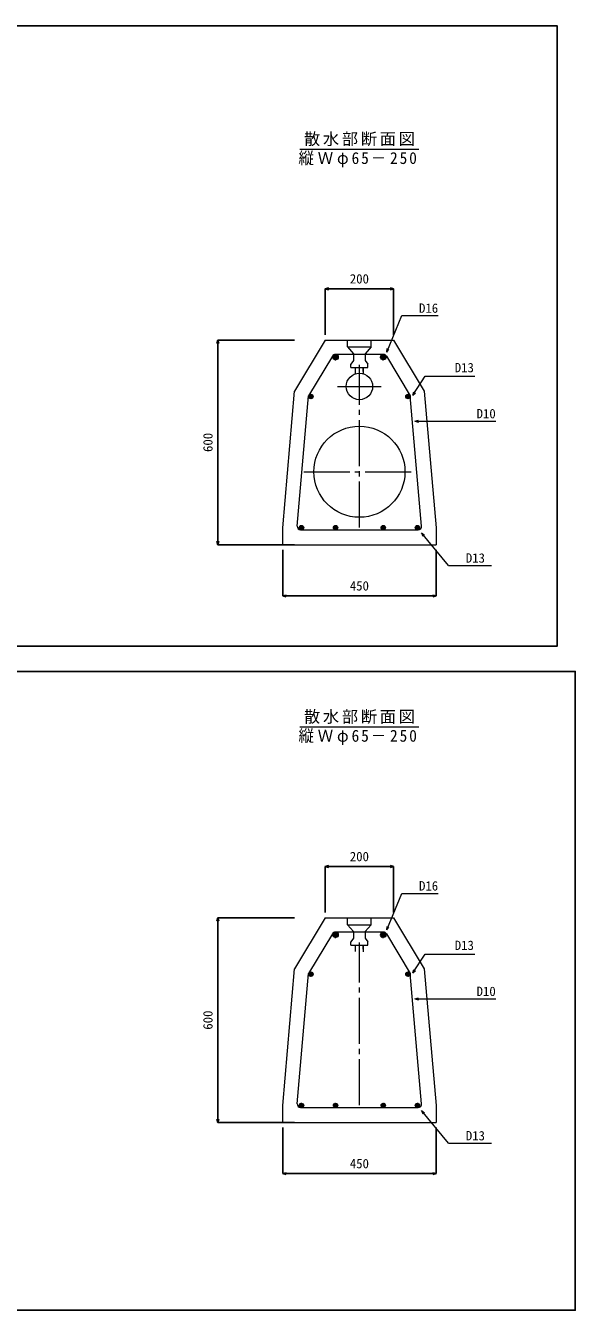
# Model space of a CAD drawing. Units: millimetres, scale not verified. Extents: x -9232 to 7975, y -6572 to 1682.
# Drawn here: x -4524 to -2912, y -2083 to 1682 of the extents above; entities that cross this region are included whole.
import ezdxf
from ezdxf.enums import TextEntityAlignment as Align

# ---------------------------------------------------------------- set-up
doc = ezdxf.new("R2010")
doc.units = ezdxf.units.MM
doc.header["$LTSCALE"] = 15
doc.linetypes.add('CHAIN1', pattern=[8, 5, -1, 1, -1])
doc.linetypes.add('CHAIN2', pattern=[12, 9, -1, 1, -1])
doc.layers.add('0-1_ブロック', color=2, linetype='Continuous', lineweight=18)
doc.layers.add('0-A', color=7, linetype='Continuous', lineweight=18)
for name, color, linetype in [('0-2_HI-VP', 7, 'Continuous'), ('0-3_鉄筋', 4, 'Continuous'), ('0-6_寸法', 4, 'Continuous')]:
    doc.layers.add(name, color=color, linetype=linetype)
doc.styles.add('ＭＳ ゴシック', font='')
doc.styles.get('ＭＳ ゴシック').set_extended_font_data('MS Gothic')

msp = doc.modelspace()

# ---------------------------------------------------------------- linework, layer by layer
at = {"layer": '0-1_ブロック', "color": 3}
for p, q in [((-3645.37, 761.06), (-3735.37, 611.06)), ((-3645.37, 761.06), (-3735.37, 611.06)), ((-3645.37, 761.06), (-3445.37, 761.06)), ((-3770.37, 161.06), (-3320.37, 161.06)), ((-3645.37, -932.25), (-3735.37, -1082.25)), ((-3645.37, -932.25), (-3735.37, -1082.25)), ((-3645.37, -932.25), (-3445.37, -932.25)), ((-3770.37, -1532.25), (-3320.37, -1532.25))]:
    msp.add_line(p, q, dxfattribs=at)
at = {"layer": '0-1_ブロック', "color": 7}
for p, q in [((-3580.59, 740.76), (-3580.59, 760.76)), ((-3580.59, 740.76), (-3580.59, 760.76)), ((-3510.59, 740.76), (-3510.59, 760.76)), ((-3510.59, 740.76), (-3510.59, 760.76)), ((-3580.59, 740.76), (-3510.59, 740.76)), ((-3580.59, 740.76), (-3562.59, 720.76)), ((-3580.59, 740.76), (-3510.59, 740.76)), ((-3580.59, 740.76), (-3562.59, 720.76)), ((-3562.59, 720.76), (-3562.59, 700.76)), ((-3562.59, 720.76), (-3562.59, 700.76)), ((-3510.59, 740.76), (-3528.59, 720.76)), ((-3510.59, 740.76), (-3528.59, 720.76)), ((-3528.59, 720.76), (-3528.59, 700.76)), ((-3528.59, 720.76), (-3528.59, 700.76)), ((-3562.59, 700.76), (-3570.59, 690.76)), ((-3562.59, 700.76), (-3570.59, 690.76)), ((-3570.59, 680.76), (-3570.59, 690.76)), ((-3570.59, 680.76), (-3570.59, 690.76)), ((-3556.59, 669.01), (-3556.59, 680.76)), ((-3556.59, 662.04), (-3556.59, 680.76)), ((-3534.59, 669.01), (-3534.59, 680.76)), ((-3534.59, 677.83), (-3534.59, 661.39)), ((-3528.59, 700.76), (-3520.59, 690.76)), ((-3528.59, 700.76), (-3520.59, 690.76)), ((-3382.46, 523.42), (-3372.32, 526.14)), ((-3382.46, 523.42), (-3145.46, 523.42)), ((-3382.46, 523.42), (-3372.32, 520.7)), ((-3580.59, -952.55), (-3580.59, -932.55)), ((-3580.59, -952.55), (-3580.59, -932.55)), ((-3510.59, -952.55), (-3510.59, -932.55)), ((-3510.59, -952.55), (-3510.59, -932.55)), ((-3580.59, -952.55), (-3510.59, -952.55)), ((-3580.59, -952.55), (-3562.59, -972.55)), ((-3580.59, -952.55), (-3510.59, -952.55)), ((-3580.59, -952.55), (-3562.59, -972.55)), ((-3562.59, -972.55), (-3562.59, -992.55)), ((-3562.59, -972.55), (-3562.59, -992.55)), ((-3510.59, -952.55), (-3528.59, -972.55)), ((-3510.59, -952.55), (-3528.59, -972.55)), ((-3528.59, -972.55), (-3528.59, -992.55)), ((-3528.59, -972.55), (-3528.59, -992.55)), ((-3562.59, -992.55), (-3570.59, -1002.55)), ((-3562.59, -992.55), (-3570.59, -1002.55)), ((-3570.59, -1012.55), (-3570.59, -1002.55)), ((-3570.59, -1012.55), (-3570.59, -1002.55)), ((-3556.59, -1024.3), (-3556.59, -1012.55)), ((-3556.59, -1031.27), (-3556.59, -1012.55)), ((-3534.59, -1024.3), (-3534.59, -1012.55)), ((-3534.59, -1015.48), (-3534.59, -1031.92)), ((-3528.59, -992.55), (-3520.59, -1002.55)), ((-3528.59, -992.55), (-3520.59, -1002.55)), ((-3382.46, -1169.89), (-3372.32, -1167.17)), ((-3382.46, -1169.89), (-3145.46, -1169.89)), ((-3382.46, -1169.89), (-3372.32, -1172.61))]:
    msp.add_line(p, q, dxfattribs=at)
at = {"layer": '0-1_ブロック'}
for p, q in [((-3623.34, 711.75), (-3616.07, 719.03)), ((-3623.25, 709.72), (-3614.03, 718.94)), ((-3622.79, 708.06), (-3612.37, 718.48)), ((-3622.47, 714.75), (-3619.06, 718.15)), ((-3622.06, 706.67), (-3610.98, 717.75)), ((-3621.12, 705.49), (-3609.8, 716.8)), ((-3619.97, 704.51), (-3608.83, 715.66)), ((-3474.81, 719.06), (-3615.93, 719.06)), ((-3470.76, 704.51), (-3481.91, 715.66)), ((-3469.62, 705.49), (-3480.93, 716.8)), ((-3468.68, 706.67), (-3479.75, 717.75)), ((-3467.95, 708.06), (-3478.36, 718.48)), ((-3467.48, 709.72), (-3476.71, 718.94)), ((-3467.4, 711.75), (-3474.67, 719.03)), ((-3468.27, 714.75), (-3471.68, 718.15)), ((-3624.5, 714.2), (-3694.37, 597.75)), ((-3618.62, 703.75), (-3608.06, 714.31)), ((-3617.01, 703.23), (-3607.54, 712.7)), ((-3615.06, 703.06), (-3607.37, 710.75)), ((-3612.35, 703.65), (-3607.96, 708.04)), ((-3475.68, 703.06), (-3483.36, 710.75)), ((-3473.72, 703.23), (-3483.2, 712.7)), ((-3478.38, 703.65), (-3482.78, 708.04)), ((-3472.12, 703.75), (-3482.68, 714.31)), ((-3466.24, 714.2), (-3396.36, 597.75)), ((-3727.82, 215.43), (-3694.37, 597.75)), ((-3694.44, 595.45), (-3687.69, 602.2)), ((-3694.31, 596.99), (-3689.23, 602.08)), ((-3694.27, 594.21), (-3686.45, 602.03)), ((-3693.92, 593.14), (-3685.38, 601.68)), ((-3693.43, 592.22), (-3684.46, 601.19)), ((-3693.22, 599.5), (-3691.74, 600.98)), ((-3692.82, 591.41), (-3683.65, 600.58)), ((-3692.11, 590.71), (-3682.95, 599.87)), ((-3691.28, 590.13), (-3682.36, 599.04)), ((-3690.33, 589.66), (-3681.9, 598.09)), ((-3689.24, 589.33), (-3681.57, 597)), ((-3687.96, 589.2), (-3681.44, 595.72)), ((-3686.34, 589.4), (-3681.64, 594.11)), ((-3402.78, 589.2), (-3409.29, 595.72)), ((-3401.5, 589.33), (-3409.16, 597)), ((-3404.39, 589.4), (-3409.09, 594.11)), ((-3400.41, 589.66), (-3408.84, 598.09)), ((-3399.46, 590.13), (-3408.37, 599.04)), ((-3398.63, 590.71), (-3407.79, 599.87)), ((-3397.91, 591.41), (-3407.09, 600.58)), ((-3397.31, 592.22), (-3406.28, 601.19)), ((-3396.82, 593.14), (-3405.35, 601.68)), ((-3396.47, 594.21), (-3404.29, 602.03)), ((-3396.3, 595.45), (-3403.05, 602.2)), ((-3396.42, 596.99), (-3401.51, 602.08)), ((-3397.52, 599.5), (-3399, 600.98)), ((-3362.91, 215.43), (-3396.36, 597.75)), ((-3721.86, 210.8), (-3715.12, 217.55)), ((-3721.74, 212.34), (-3716.65, 217.43)), ((-3721.69, 209.56), (-3713.87, 217.38)), ((-3721.34, 208.5), (-3712.81, 217.03)), ((-3720.85, 207.57), (-3711.88, 216.54)), ((-3720.65, 214.85), (-3719.16, 216.33)), ((-3720.25, 206.76), (-3711.07, 215.94)), ((-3719.53, 206.07), (-3710.38, 215.22)), ((-3718.7, 205.48), (-3709.79, 214.39)), ((-3717.86, 204.56), (-3372.87, 204.56)), ((-3717.76, 205.01), (-3709.32, 213.45)), ((-3716.67, 204.69), (-3709, 212.36)), ((-3715.38, 204.56), (-3708.87, 211.07)), ((-3713.77, 204.76), (-3709.07, 209.46)), ((-3621.86, 210.8), (-3615.12, 217.55)), ((-3621.74, 212.34), (-3616.65, 217.43)), ((-3621.69, 209.56), (-3613.87, 217.38)), ((-3621.34, 208.5), (-3612.81, 217.03)), ((-3620.85, 207.57), (-3611.88, 216.54)), ((-3620.65, 214.85), (-3619.16, 216.33)), ((-3620.25, 206.76), (-3611.07, 215.94)), ((-3619.53, 206.07), (-3610.38, 215.22)), ((-3618.7, 205.48), (-3609.79, 214.39)), ((-3617.76, 205.01), (-3609.32, 213.45)), ((-3616.67, 204.69), (-3609, 212.36)), ((-3615.38, 204.56), (-3608.87, 211.07)), ((-3613.77, 204.76), (-3609.07, 209.46)), ((-3475.35, 204.56), (-3481.87, 211.07)), ((-3474.07, 204.69), (-3481.74, 212.36)), ((-3476.97, 204.76), (-3481.67, 209.46)), ((-3472.98, 205.01), (-3481.41, 213.45)), ((-3472.03, 205.48), (-3480.95, 214.39)), ((-3471.2, 206.07), (-3480.36, 215.22)), ((-3470.49, 206.76), (-3479.66, 215.94)), ((-3469.88, 207.57), (-3478.85, 216.54)), ((-3469.39, 208.5), (-3477.93, 217.03)), ((-3469.04, 209.56), (-3476.86, 217.38)), ((-3468.87, 210.8), (-3475.62, 217.55)), ((-3469, 212.34), (-3474.08, 217.43)), ((-3470.09, 214.85), (-3471.57, 216.33)), ((-3375.35, 204.56), (-3381.87, 211.07)), ((-3374.07, 204.69), (-3381.74, 212.36)), ((-3376.97, 204.76), (-3381.67, 209.46)), ((-3372.98, 205.01), (-3381.41, 213.45)), ((-3372.03, 205.48), (-3380.95, 214.39)), ((-3371.2, 206.07), (-3380.36, 215.22)), ((-3370.49, 206.76), (-3379.66, 215.94)), ((-3369.88, 207.57), (-3378.85, 216.54)), ((-3369.39, 208.5), (-3377.93, 217.03)), ((-3369.04, 209.56), (-3376.86, 217.38)), ((-3368.87, 210.8), (-3375.62, 217.55)), ((-3369, 212.34), (-3374.08, 217.43)), ((-3370.09, 214.85), (-3371.57, 216.33)), ((-3623.34, -981.56), (-3616.07, -974.29)), ((-3623.25, -983.6), (-3614.03, -974.37)), ((-3622.79, -985.25), (-3612.37, -974.84)), ((-3622.47, -978.56), (-3619.06, -975.16)), ((-3622.06, -986.64), (-3610.98, -975.56)), ((-3621.12, -987.82), (-3609.8, -976.51)), ((-3619.97, -988.8), (-3608.83, -977.65)), ((-3474.81, -974.25), (-3615.93, -974.25)), ((-3470.76, -988.8), (-3481.91, -977.65)), ((-3469.62, -987.82), (-3480.93, -976.51)), ((-3468.68, -986.64), (-3479.75, -975.56)), ((-3467.95, -985.25), (-3478.36, -974.84)), ((-3467.48, -983.6), (-3476.71, -974.37)), ((-3467.4, -981.56), (-3474.67, -974.29)), ((-3468.27, -978.56), (-3471.68, -975.16)), ((-3624.5, -979.11), (-3694.37, -1095.56)), ((-3618.62, -989.56), (-3608.06, -979.01)), ((-3617.01, -990.08), (-3607.54, -980.61)), ((-3615.06, -990.25), (-3607.37, -982.56)), ((-3612.35, -989.67), (-3607.96, -985.27)), ((-3475.68, -990.25), (-3483.36, -982.56)), ((-3473.72, -990.08), (-3483.2, -980.61)), ((-3478.38, -989.67), (-3482.78, -985.27)), ((-3472.12, -989.56), (-3482.68, -979.01)), ((-3466.24, -979.11), (-3396.36, -1095.56)), ((-3694.44, -1097.86), (-3687.69, -1091.11)), ((-3694.31, -1096.32), (-3689.23, -1091.24)), ((-3694.27, -1099.1), (-3686.45, -1091.28)), ((-3693.92, -1100.17), (-3685.38, -1091.63)), ((-3396.82, -1100.17), (-3405.35, -1091.63)), ((-3396.47, -1099.1), (-3404.29, -1091.28)), ((-3396.3, -1097.86), (-3403.05, -1091.11)), ((-3396.42, -1096.32), (-3401.51, -1091.24)), ((-3727.82, -1477.88), (-3694.37, -1095.56)), ((-3693.43, -1101.09), (-3684.46, -1092.12)), ((-3693.22, -1093.81), (-3691.74, -1092.33)), ((-3692.82, -1101.9), (-3683.65, -1092.73)), ((-3692.11, -1102.6), (-3682.95, -1093.44)), ((-3691.28, -1103.19), (-3682.36, -1094.27)), ((-3690.33, -1103.65), (-3681.9, -1095.22)), ((-3689.24, -1103.98), (-3681.57, -1096.31)), ((-3687.96, -1104.11), (-3681.44, -1097.59)), ((-3686.34, -1103.91), (-3681.64, -1099.21)), ((-3402.78, -1104.11), (-3409.29, -1097.59)), ((-3401.5, -1103.98), (-3409.16, -1096.31)), ((-3404.39, -1103.91), (-3409.09, -1099.21)), ((-3400.41, -1103.65), (-3408.84, -1095.22)), ((-3399.46, -1103.19), (-3408.37, -1094.27)), ((-3398.63, -1102.6), (-3407.79, -1093.44)), ((-3397.91, -1101.9), (-3407.09, -1092.73)), ((-3397.31, -1101.09), (-3406.28, -1092.12)), ((-3397.52, -1093.81), (-3399, -1092.33)), ((-3362.91, -1477.88), (-3396.36, -1095.56)), ((-3721.86, -1482.51), (-3715.12, -1475.76)), ((-3721.74, -1480.97), (-3716.65, -1475.88)), ((-3721.69, -1483.75), (-3713.87, -1475.93)), ((-3721.34, -1484.81), (-3712.81, -1476.28)), ((-3720.85, -1485.74), (-3711.88, -1476.77)), ((-3720.65, -1478.46), (-3719.16, -1476.98)), ((-3720.25, -1486.55), (-3711.07, -1477.37)), ((-3719.53, -1487.25), (-3710.38, -1478.09)), ((-3718.7, -1487.83), (-3709.79, -1478.92)), ((-3717.86, -1488.75), (-3372.87, -1488.75)), ((-3717.76, -1488.3), (-3709.32, -1479.87)), ((-3716.67, -1488.62), (-3709, -1480.96)), ((-3715.38, -1488.75), (-3708.87, -1482.24)), ((-3713.77, -1488.56), (-3709.07, -1483.85)), ((-3621.86, -1482.51), (-3615.12, -1475.76)), ((-3621.74, -1480.97), (-3616.65, -1475.88)), ((-3621.69, -1483.75), (-3613.87, -1475.93)), ((-3621.34, -1484.81), (-3612.81, -1476.28)), ((-3620.85, -1485.74), (-3611.88, -1476.77)), ((-3620.65, -1478.46), (-3619.16, -1476.98)), ((-3620.25, -1486.55), (-3611.07, -1477.37)), ((-3619.53, -1487.25), (-3610.38, -1478.09)), ((-3618.7, -1487.83), (-3609.79, -1478.92)), ((-3617.76, -1488.3), (-3609.32, -1479.87)), ((-3616.67, -1488.62), (-3609, -1480.96)), ((-3615.38, -1488.75), (-3608.87, -1482.24)), ((-3613.77, -1488.56), (-3609.07, -1483.85)), ((-3475.35, -1488.75), (-3481.87, -1482.24)), ((-3474.07, -1488.62), (-3481.74, -1480.96)), ((-3476.97, -1488.56), (-3481.67, -1483.85)), ((-3472.98, -1488.3), (-3481.41, -1479.87)), ((-3472.03, -1487.83), (-3480.95, -1478.92)), ((-3471.2, -1487.25), (-3480.36, -1478.09)), ((-3470.49, -1486.55), (-3479.66, -1477.37)), ((-3469.88, -1485.74), (-3478.85, -1476.77)), ((-3469.39, -1484.81), (-3477.93, -1476.28)), ((-3469.04, -1483.75), (-3476.86, -1475.93)), ((-3468.87, -1482.51), (-3475.62, -1475.76)), ((-3469, -1480.97), (-3474.08, -1475.88)), ((-3470.09, -1478.46), (-3471.57, -1476.98)), ((-3375.35, -1488.75), (-3381.87, -1482.24)), ((-3374.07, -1488.62), (-3381.74, -1480.96)), ((-3376.97, -1488.56), (-3381.67, -1483.85)), ((-3372.98, -1488.3), (-3381.41, -1479.87)), ((-3372.03, -1487.83), (-3380.95, -1478.92)), ((-3371.2, -1487.25), (-3380.36, -1478.09)), ((-3370.49, -1486.55), (-3379.66, -1477.37)), ((-3369.88, -1485.74), (-3378.85, -1476.77)), ((-3369.39, -1484.81), (-3377.93, -1476.28)), ((-3369.04, -1483.75), (-3376.86, -1475.93)), ((-3368.87, -1482.51), (-3375.62, -1475.76)), ((-3369, -1480.97), (-3374.08, -1475.88)), ((-3370.09, -1478.46), (-3371.57, -1476.98))]:
    msp.add_line(p, q, dxfattribs=at)
at = {"layer": '0-1_ブロック', "color": 4, "linetype": 'CHAIN1'}
for p, q in [((-3615.37, 701.06), (-3615.37, 721.06)), ((-3475.37, 701.06), (-3475.37, 721.06)), ((-3605.37, 711.06), (-3625.37, 711.06)), ((-3485.37, 711.06), (-3465.37, 711.06)), ((-3615.37, -992.25), (-3615.37, -972.25)), ((-3475.37, -992.25), (-3475.37, -972.25)), ((-3605.37, -982.25), (-3625.37, -982.25)), ((-3485.37, -982.25), (-3465.37, -982.25))]:
    msp.add_line(p, q, dxfattribs=at)
at = {"layer": '0-1_ブロック', "color": 7, "linetype": 'CHAIN2'}
for p, q in [((-3545.37, 211.56), (-3545.37, 688.89)), ((-3609.2, 625.06), (-3481.53, 625.06)), ((-3708.87, 375.06), (-3381.87, 375.06)), ((-3545.37, -1481.75), (-3545.37, -1004.42))]:
    msp.add_line(p, q, dxfattribs=at)
at = {"layer": '0-1_ブロック', "color": 3}
for points in [[(-3645.37, 761.06), (-3445.37, 761.06), (-3355.37, 611.06)], [(-3770.37, 161.06), (-3770.37, 211.06), (-3735.37, 611.06)], [(-3355.37, 611.06), (-3320.37, 211.06), (-3320.37, 161.06)], [(-3645.37, -932.25), (-3445.37, -932.25), (-3355.37, -1082.25)], [(-3770.37, -1532.25), (-3770.37, -1482.25), (-3735.37, -1082.25)], [(-3355.37, -1082.25), (-3320.37, -1482.25), (-3320.37, -1532.25)]]:
    msp.add_lwpolyline(points, dxfattribs=at)
at = {"layer": '0-1_ブロック', "color": 7}
for points in [[(-3570.59, 680.76), (-3520.59, 680.76), (-3520.59, 690.76)], [(-3570.59, 680.76), (-3520.59, 680.76), (-3520.59, 690.76)], [(-3570.59, -1012.55), (-3520.59, -1012.55), (-3520.59, -1002.55)], [(-3570.59, -1012.55), (-3520.59, -1012.55), (-3520.59, -1002.55)]]:
    msp.add_lwpolyline(points, dxfattribs=at)
at = {"layer": '0-1_ブロック'}
for centre, radius in [((-3615.37, 711.06), 8), ((-3475.37, 711.06), 8), ((-3687.94, 595.7), 6.5), ((-3402.79, 595.7), 6.5), ((-3715.37, 211.06), 6.5), ((-3615.37, 211.06), 6.5), ((-3475.37, 211.06), 6.5), ((-3375.37, 211.06), 6.5), ((-3615.37, -982.25), 8), ((-3475.37, -982.25), 8), ((-3687.94, -1097.61), 6.5), ((-3402.79, -1097.61), 6.5), ((-3715.37, -1482.25), 6.5), ((-3615.37, -1482.25), 6.5), ((-3475.37, -1482.25), 6.5), ((-3375.37, -1482.25), 6.5)]:
    msp.add_circle(centre, radius, dxfattribs=at)
at = {"layer": '0-1_ブロック', "color": 7}
for centre, radius in [((-3545.37, 625.06), 38.83), ((-3545.37, 375.06), 133.5)]:
    msp.add_circle(centre, radius, dxfattribs=at)
at = {"layer": '0-1_ブロック'}
for centre, start, end in [((-3615.93, 709.06), 90, 149.03626), ((-3474.81, 709.06), 30.96384, 90), ((-3474.81, 709.06), 30.96384, 90), ((-3474.81, 709.06), 30.96384, 90), ((-3717.86, 214.56), 174.99937, 270), ((-3372.87, 214.56), 270, 5.00063), ((-3615.93, -984.25), 90, 149.03626), ((-3474.81, -984.25), 30.96384, 90), ((-3474.81, -984.25), 30.96384, 90), ((-3474.81, -984.25), 30.96384, 90), ((-3717.86, -1478.75), 174.99937, 270), ((-3372.87, -1478.75), 270, 5.00063)]:
    msp.add_arc(centre, 10, start, end, dxfattribs=at)
at = {"layer": '0-2_HI-VP', "color": 1}
for points in [[(-9232.19, 1682.45), (-2965.63, 1682.45), (-2965.63, -136.66), (-9232.19, -136.66)], [(-8917.86, -210.23), (-2912.13, -210.23), (-2912.13, -2082.84), (-8917.86, -2082.84)]]:
    msp.add_lwpolyline(points, close=True, dxfattribs=at)
at = {"layer": '0-3_鉄筋'}
for p, q in [((-3770.37, 11.06), (-3770.37, 146.06)), ((-3320.37, 11.06), (-3320.37, 146.06)), ((-3770.37, 11.06), (-3760.23, 13.77)), ((-3770.37, 11.06), (-3320.37, 11.06)), ((-3770.37, 11.06), (-3760.23, 8.34)), ((-3320.37, 11.06), (-3330.51, 13.77)), ((-3320.37, 11.06), (-3330.51, 8.34)), ((-3770.37, -1682.25), (-3770.37, -1547.25)), ((-3320.37, -1682.25), (-3320.37, -1547.25)), ((-3770.37, -1682.25), (-3760.23, -1679.54)), ((-3770.37, -1682.25), (-3320.37, -1682.25)), ((-3770.37, -1682.25), (-3760.23, -1684.97)), ((-3320.37, -1682.25), (-3330.51, -1679.54)), ((-3320.37, -1682.25), (-3330.51, -1684.97))]:
    msp.add_line(p, q, dxfattribs=at)
at = {"layer": '0-6_寸法'}
for p, q in [((-3645.37, 911.06), (-3635.23, 913.77)), ((-3645.37, 911.06), (-3445.37, 911.06)), ((-3645.37, 911.06), (-3635.23, 908.34)), ((-3645.37, 911.06), (-3645.37, 776.06)), ((-3445.37, 911.06), (-3455.51, 913.77)), ((-3445.37, 911.06), (-3455.51, 908.34)), ((-3445.37, 911.06), (-3445.37, 776.06)), ((-3960.37, 761.06), (-3963.09, 750.91)), ((-3960.37, 161.06), (-3960.37, 761.06)), ((-3960.37, 761.06), (-3957.65, 750.91)), ((-3960.37, 761.06), (-3735.37, 761.06)), ((-3960.37, 161.06), (-3963.09, 171.2)), ((-3960.37, 161.06), (-3957.65, 171.2)), ((-3960.37, 161.06), (-3735.37, 161.06)), ((-3645.37, -782.25), (-3635.23, -779.54)), ((-3645.37, -782.25), (-3445.37, -782.25)), ((-3645.37, -782.25), (-3635.23, -784.97)), ((-3645.37, -782.25), (-3645.37, -917.25)), ((-3445.37, -782.25), (-3455.51, -779.54)), ((-3445.37, -782.25), (-3455.51, -784.97)), ((-3445.37, -782.25), (-3445.37, -917.25)), ((-3960.37, -932.25), (-3963.09, -942.4)), ((-3960.37, -1532.25), (-3960.37, -932.25)), ((-3960.37, -932.25), (-3957.65, -942.4)), ((-3960.37, -932.25), (-3735.37, -932.25)), ((-3960.37, -1532.25), (-3963.09, -1522.11)), ((-3960.37, -1532.25), (-3957.65, -1522.11)), ((-3960.37, -1532.25), (-3735.37, -1532.25))]:
    msp.add_line(p, q, dxfattribs=at)
at = {"layer": '0-A'}
for p, q in [((-3719.73, 1320.93), (-3371.01, 1320.93)), ((-3464.96, 725.47), (-3463.66, 735.89)), ((-3464.96, 725.47), (-3458.63, 733.85)), ((-3388.86, 599.59), (-3385.54, 609.55)), ((-3388.86, 599.59), (-3381, 606.56)), ((-3363.3, 195.69), (-3358.91, 186.15)), ((-3284.12, 100.25), (-3158, 100.25)), ((-3719.73, -372.39), (-3371.01, -372.39)), ((-3464.96, -967.84), (-3463.66, -957.42)), ((-3464.96, -967.84), (-3458.63, -959.47)), ((-3388.86, -1093.72), (-3385.54, -1083.76)), ((-3388.86, -1093.72), (-3381, -1086.75)), ((-3363.3, -1497.62), (-3358.91, -1507.16)), ((-3284.12, -1593.06), (-3158, -1593.06))]:
    msp.add_line(p, q, dxfattribs=at)
for points in [[(-3464.96, 725.47), (-3421.44, 832.62), (-3314.29, 832.62)], [(-3388.86, 599.59), (-3352.46, 654.72), (-3206.75, 654.72)], [(-3284.12, 100.25), (-3363.3, 195.69), (-3354.73, 189.62)], [(-3464.96, -967.84), (-3421.44, -860.69), (-3314.29, -860.69)], [(-3388.86, -1093.72), (-3352.46, -1038.59), (-3206.75, -1038.59)], [(-3284.12, -1593.06), (-3363.3, -1497.62), (-3354.73, -1503.69)]]:
    msp.add_lwpolyline(points, dxfattribs=at)

# ---------------------------------------------------------------- texts
at = {"layer": '0-1_ブロック', "color": 4, "style": 'ＭＳ ゴシック'}
for p in [(-3201.71, 523.42), (-3201.71, -1169.89)]:
    msp.add_text('D10', height=27.49, dxfattribs=at).set_placement(p, align=Align.BOTTOM_LEFT)
at = {"layer": '0-3_鉄筋', "style": 'ＭＳ ゴシック'}
for p in [(-3573.49, 18.56), (-3573.49, -1674.75)]:
    msp.add_text('450', height=27.49, dxfattribs=at).set_placement(p, align=Align.BOTTOM_LEFT)
at = {"layer": '0-6_寸法', "style": 'ＭＳ ゴシック'}
for p in [(-3573.49, 918.56), (-3573.49, -774.75)]:
    msp.add_text('200', height=27.49, dxfattribs=at).set_placement(p, align=Align.BOTTOM_LEFT)
for p in [(-3967.87, 432.93), (-3967.87, -1260.38)]:
    msp.add_text('600', height=27.49, rotation=90, dxfattribs=at).set_placement(p, align=Align.BOTTOM_LEFT)
at = {"layer": '0-A', "color": 4, "style": 'ＭＳ ゴシック'}
for s, p in [('D16', (-3370.54, 832.62)), ('D13', (-3265.73, 658.33)), ('D13', (-3233.23, 100.28)), ('D16', (-3370.54, -860.69)), ('D13', (-3265.73, -1034.98)), ('D13', (-3233.23, -1593.03))]:
    msp.add_text(s, height=27.49, dxfattribs=at).set_placement(p, align=Align.BOTTOM_LEFT)
at = {"layer": '0-A', "char_height": 34.84, "attachment_point": 7, "style": 'ＭＳ ゴシック'}
for s, insert in [('\\T1.17;散水部断面図', (-3708.12, 1328.97)), ('\\T1.25;\\W0.95;縦Ｗφ65－250', (-3724.04, 1267.63)), ('\\T1.17;散水部断面図', (-3708.12, -364.34)), ('\\T1.25;\\W0.95;縦Ｗφ65－250', (-3724.04, -425.68))]:
    msp.add_mtext(s, dxfattribs=dict(at, insert=insert))

doc.saveas('drawing.dxf')
